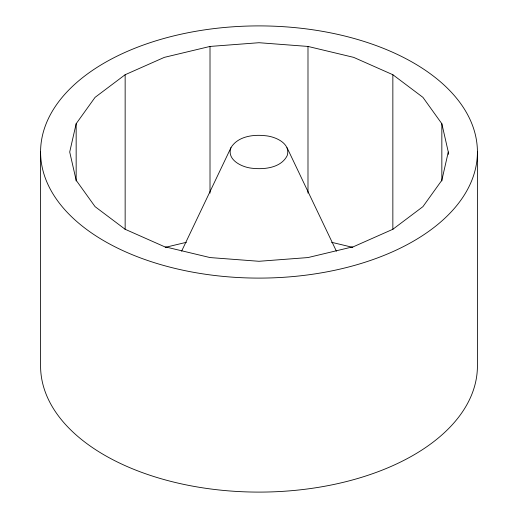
<?xml version="1.0" encoding="UTF-8"?>
<svg xmlns="http://www.w3.org/2000/svg" width="518" height="518" viewBox="0 0 518 518"><rect width="100%" height="100%" fill="white"/><g stroke="black" fill="none" stroke-linecap="round" stroke-linejoin="round"><path stroke-width="0.78" d="M76.159 123.711L69.71 152.001L76.159 180.283L95.066 206.643L125.149 229.28L164.355 246.646L210.01 257.563L259 261.286L307.99 257.563L353.645 246.646L392.851 229.28L422.934 206.643L441.841 180.283L448.29 152.001L441.841 123.711L422.934 97.358L392.851 74.722L353.645 57.356L307.99 46.439L259 42.716L210.01 46.439L164.355 57.356L125.149 74.722L95.066 97.358L76.159 123.711L76.159 180.944M230.97 147.662C226.418 159.661 241.608 167.107 251.489 168.182C263.96 169.723 280.931 168.078 287.192 155.627C291.071 143.434 275.239 136.467 265.287 135.722C253.185 134.311 237.762 136.37 230.97 147.662L181.598 251.185M165.138 247.39L186.396 242.307M331.604 242.307L352.862 247.39M287.03 147.662L336.402 251.185M477.415 152.001A218.415 126.101 0 0 1 149.793 261.208A218.415 126.101 0 0 1 149.793 42.793A218.415 126.101 0 0 1 477.415 152.001L477.415 365.999A218.415 126.101 0 0 1 259 492.1A218.415 126.101 0 0 1 40.585 365.999L40.585 152.001M448.29 152.001L448.29 154.416M441.841 123.711L441.841 180.944M392.851 74.722L392.851 229.48M307.99 46.439L307.99 193.136M210.01 46.439L210.01 193.136M125.149 74.722L125.149 229.48"/></g></svg>
